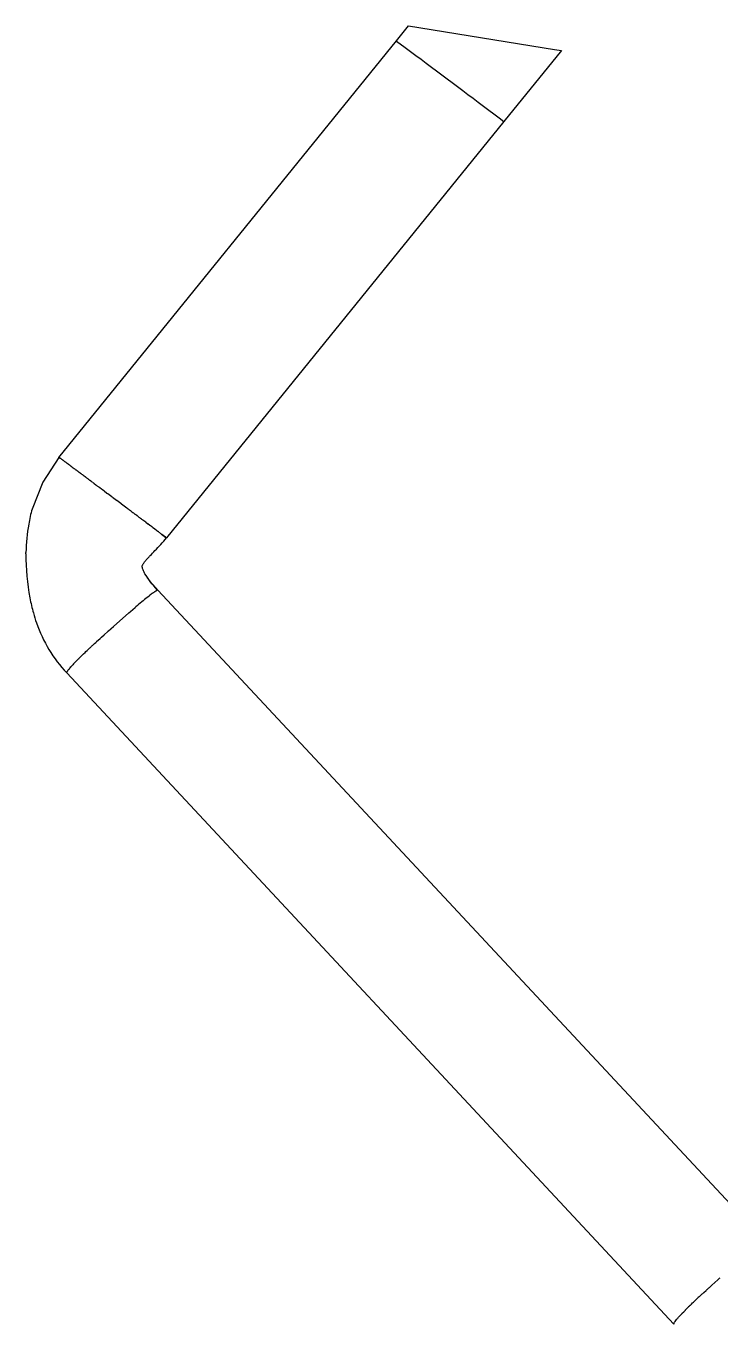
# Model space of a CAD drawing. Header units: millimetres. Extents: x 6152 to 28526, y 1087 to 12861.
# Drawn here: x 17504.7 to 17667.9, y 10639.9 to 10945.1 of the extents above; entities that cross this region are included whole.
import ezdxf

# ---------------------------------------------------------------- set-up
doc = ezdxf.new("R2010")
doc.units = ezdxf.units.MM
doc.header["$LTSCALE"] = 0.05

msp = doc.modelspace()

# ---------------------------------------------------------------- linework, layer by layer
for p, q in [((17591.77, 10941.53), (17594.64, 10945.06)), ((17594.64, 10945.06), (17628.96, 10939.55)), ((17512.42, 10843.63), (17591.77, 10941.53)), ((17630.59, 10939.29), (17617.05, 10922.59)), ((17628.96, 10939.55), (17630.59, 10939.29)), ((17615.92, 10923.46), (17617.05, 10922.59)), ((17617.05, 10922.59), (17537.69, 10824.69)), ((17512.42, 10843.63), (17512.42, 10843.63)), ((17512.42, 10843.63), (17512.43, 10843.63)), ((17512.42, 10843.63), (17512.42, 10843.63)), ((17512.43, 10843.62), (17512.43, 10843.63)), ((17512.44, 10843.62), (17512.43, 10843.62)), ((17512.43, 10843.62), (17512.43, 10843.62)), ((17512.45, 10843.61), (17512.44, 10843.62)), ((17512.44, 10843.62), (17512.44, 10843.62)), ((17512.45, 10843.61), (17512.46, 10843.61)), ((17512.47, 10843.6), (17512.46, 10843.61)), ((17512.49, 10843.59), (17512.47, 10843.6)), ((17512.47, 10843.6), (17512.47, 10843.6)), ((17512.49, 10843.59), (17512.49, 10843.58)), ((17512.51, 10843.57), (17512.49, 10843.58)), ((17512.51, 10843.57), (17512.56, 10843.54)), ((17512.56, 10843.54), (17512.58, 10843.52)), ((17512.59, 10843.52), (17512.61, 10843.5)), ((17512.62, 10843.49), (17512.61, 10843.5)), ((17512.62, 10843.49), (17512.65, 10843.47)), ((17512.65, 10843.47), (17512.65, 10843.47)), ((17512.65, 10843.47), (17512.68, 10843.45)), ((17512.69, 10843.44), (17512.68, 10843.45)), ((17512.73, 10843.41), (17512.72, 10843.42)), ((17512.77, 10843.38), (17512.76, 10843.39)), ((17512.82, 10843.35), (17512.8, 10843.36)), ((17512.82, 10843.35), (17513.02, 10843.2)), ((17513.04, 10843.19), (17513.02, 10843.2)), ((17513.12, 10843.13), (17513.06, 10843.17)), ((17513.16, 10843.09), (17513.14, 10843.11)), ((17513.21, 10843.06), (17513.19, 10843.08)), ((17513.21, 10843.06), (17513.23, 10843.04)), ((17513.26, 10843.02), (17513.23, 10843.04)), ((17513.26, 10843.02), (17513.28, 10843.01)), ((17513.31, 10842.99), (17513.28, 10843.01)), ((17513.31, 10842.99), (17513.33, 10842.97)), ((17513.36, 10842.95), (17513.33, 10842.97)), ((17513.36, 10842.95), (17513.39, 10842.93)), ((17513.41, 10842.91), (17513.39, 10842.93)), ((17513.41, 10842.91), (17513.44, 10842.89)), ((17513.47, 10842.87), (17513.44, 10842.89)), ((17513.47, 10842.87), (17513.5, 10842.85)), ((17513.53, 10842.82), (17513.5, 10842.85)), ((17513.53, 10842.82), (17513.56, 10842.8)), ((17513.59, 10842.78), (17513.56, 10842.8)), ((17513.59, 10842.78), (17513.61, 10842.77)), ((17513.66, 10842.73), (17513.61, 10842.77)), ((17513.66, 10842.73), (17513.71, 10842.69)), ((17513.72, 10842.68), (17513.77, 10842.65)), ((17513.79, 10842.63), (17513.77, 10842.65)), ((17513.79, 10842.63), (17513.82, 10842.61)), ((17513.86, 10842.58), (17513.82, 10842.61)), ((17513.93, 10842.52), (17513.88, 10842.57)), ((17513.93, 10842.52), (17513.99, 10842.48)), ((17514.01, 10842.47), (17514.05, 10842.43)), ((17514.09, 10842.41), (17514.05, 10842.43)), ((17514.09, 10842.41), (17514.12, 10842.39)), ((17514.16, 10842.35), (17514.12, 10842.39)), ((17514.16, 10842.35), (17514.24, 10842.29)), ((17514.24, 10842.29), (17514.24, 10842.29)), ((17514.24, 10842.29), (17514.31, 10842.25)), ((17514.33, 10842.23), (17514.37, 10842.2)), ((17514.41, 10842.17), (17514.37, 10842.2)), ((17514.41, 10842.17), (17514.44, 10842.15)), ((17514.49, 10842.11), (17514.44, 10842.15)), ((17514.58, 10842.04), (17514.5, 10842.1)), ((17514.75, 10841.91), (17514.63, 10842)), ((17514.84, 10841.85), (17514.77, 10841.9)), ((17514.84, 10841.85), (17514.9, 10841.8)), ((17515.02, 10841.71), (17514.97, 10841.75)), ((17515.02, 10841.71), (17515.11, 10841.65)), ((17515.12, 10841.64), (17515.11, 10841.65)), ((17515.12, 10841.64), (17515.18, 10841.59)), ((17515.31, 10841.5), (17515.25, 10841.54)), ((17515.31, 10841.5), (17515.4, 10841.43)), ((17515.41, 10841.43), (17515.4, 10841.43)), ((17515.41, 10841.43), (17515.47, 10841.38)), ((17515.51, 10841.35), (17515.56, 10841.31)), ((17515.61, 10841.28), (17515.7, 10841.21)), ((17515.71, 10841.2), (17515.7, 10841.21)), ((17515.71, 10841.2), (17515.78, 10841.15)), ((17515.92, 10841.04), (17515.86, 10841.09)), ((17515.92, 10841.04), (17516.02, 10840.97)), ((17516.03, 10840.96), (17516.02, 10840.97)), ((17516.03, 10840.96), (17516.1, 10840.91)), ((17516.25, 10840.8), (17516.19, 10840.84)), ((17516.25, 10840.8), (17516.36, 10840.72)), ((17516.36, 10840.72), (17516.36, 10840.72)), ((17516.36, 10840.72), (17516.44, 10840.65)), ((17516.59, 10840.54), (17516.53, 10840.59)), ((17516.59, 10840.54), (17516.71, 10840.46)), ((17516.71, 10840.45), (17516.71, 10840.46)), ((17516.71, 10840.45), (17516.8, 10840.39)), ((17516.95, 10840.27), (17517.07, 10840.18)), ((17517.08, 10840.18), (17517.07, 10840.18)), ((17517.46, 10839.89), (17517.46, 10839.9)), ((17517.46, 10839.89), (17517.57, 10839.81)), ((17517.73, 10839.69), (17517.86, 10839.6)), ((17517.87, 10839.59), (17517.86, 10839.6)), ((17517.87, 10839.59), (17517.96, 10839.52)), ((17518.16, 10839.37), (17518.07, 10839.44)), ((17518.38, 10839.21), (17518.29, 10839.28)), ((17518.61, 10839.04), (17518.51, 10839.11)), ((17518.85, 10838.86), (17518.74, 10838.94)), ((17519.1, 10838.67), (17518.98, 10838.76)), ((17519.1, 10838.67), (17519.11, 10838.66)), ((17519.34, 10838.49), (17519.23, 10838.57)), ((17519.45, 10838.4), (17519.37, 10838.47)), ((17519.61, 10838.29), (17519.49, 10838.38)), ((17519.61, 10838.29), (17519.62, 10838.28)), ((17519.7, 10838.22), (17519.62, 10838.28)), ((17519.88, 10838.09), (17519.75, 10838.18)), ((17520.16, 10837.88), (17520.03, 10837.97)), ((17520.16, 10837.88), (17520.17, 10837.87)), ((17520.26, 10837.8), (17520.17, 10837.87)), ((17520.4, 10837.69), (17520.31, 10837.76)), ((17520.55, 10837.58), (17520.46, 10837.65)), ((17520.7, 10837.47), (17520.61, 10837.54)), ((17520.7, 10837.47), (17521.06, 10837.2)), ((17521.18, 10837.12), (17521.06, 10837.2)), ((17521.18, 10837.12), (17521.27, 10837.05)), ((17521.28, 10837.03), (17521.27, 10837.05)), ((17521.28, 10837.03), (17521.37, 10836.97)), ((17521.39, 10836.95), (17521.48, 10836.89)), ((17521.5, 10836.87), (17521.59, 10836.81)), ((17521.73, 10836.7), (17521.59, 10836.81)), ((17521.73, 10836.7), (17521.8, 10836.65)), ((17523.03, 10835.73), (17522.94, 10835.79)), ((17523.03, 10835.73), (17523.69, 10835.24)), ((17523.79, 10835.16), (17523.69, 10835.24)), ((17524.83, 10834.38), (17523.89, 10835.09)), ((17524.97, 10834.28), (17525.91, 10833.57)), ((17525.93, 10833.55), (17525.91, 10833.57)), ((17526.95, 10832.79), (17526.03, 10833.48)), ((17527.1, 10832.68), (17528.35, 10831.74)), ((17528.47, 10831.65), (17528.49, 10831.64)), ((17528.75, 10831.44), (17528.77, 10831.43)), ((17529.16, 10831.13), (17529.05, 10831.21)), ((17529.36, 10830.98), (17529.34, 10831)), ((17529.36, 10830.98), (17529.48, 10830.89)), ((17529.57, 10830.82), (17529.77, 10830.67)), ((17529.78, 10830.66), (17529.77, 10830.67)), ((17529.78, 10830.66), (17529.92, 10830.56)), ((17530, 10830.5), (17530.37, 10830.22)), ((17530.76, 10829.93), (17530.52, 10830.11)), ((17530.76, 10829.93), (17530.84, 10829.87)), ((17530.87, 10829.85), (17530.92, 10829.81)), ((17530.98, 10829.77), (17530.92, 10829.81)), ((17530.98, 10829.77), (17531.18, 10829.61)), ((17531.2, 10829.6), (17531.27, 10829.55)), ((17531.32, 10829.51), (17531.39, 10829.46)), ((17531.43, 10829.42), (17531.45, 10829.41)), ((17531.61, 10829.29), (17531.54, 10829.35)), ((17531.79, 10829.16), (17531.72, 10829.21)), ((17531.85, 10829.11), (17531.94, 10829.04)), ((17531.98, 10829.02), (17532.17, 10828.87)), ((17532.83, 10828.37), (17532.4, 10828.7)), ((17532.83, 10828.37), (17533.34, 10827.99)), ((17533.39, 10827.95), (17533.4, 10827.95)), ((17533.74, 10827.69), (17533.4, 10827.95)), ((17534.18, 10827.36), (17533.95, 10827.53)), ((17534.41, 10827.19), (17534.46, 10827.15)), ((17534.51, 10827.12), (17534.46, 10827.15)), ((17534.65, 10827.01), (17534.53, 10827.1)), ((17534.71, 10826.96), (17534.67, 10826.99)), ((17534.71, 10826.96), (17534.72, 10826.96)), ((17534.78, 10826.91), (17534.72, 10826.96)), ((17534.84, 10826.86), (17534.81, 10826.89)), ((17534.84, 10826.86), (17534.85, 10826.86)), ((17534.91, 10826.81), (17534.85, 10826.86)), ((17534.97, 10826.77), (17534.93, 10826.79)), ((17534.97, 10826.77), (17534.98, 10826.76)), ((17535.03, 10826.72), (17534.98, 10826.76)), ((17535.03, 10826.72), (17535.06, 10826.7)), ((17535.14, 10826.64), (17535.09, 10826.67)), ((17535.14, 10826.64), (17535.17, 10826.62)), ((17535.19, 10826.6), (17535.17, 10826.62)), ((17535.25, 10826.56), (17535.2, 10826.59)), ((17535.25, 10826.56), (17535.27, 10826.54)), ((17535.3, 10826.52), (17535.27, 10826.54)), ((17535.39, 10826.45), (17535.31, 10826.51)), ((17535.39, 10826.45), (17535.42, 10826.43)), ((17535.46, 10826.4), (17535.42, 10826.43)), ((17535.46, 10826.4), (17535.46, 10826.39)), ((17535.51, 10826.36), (17535.46, 10826.39)), ((17535.51, 10826.36), (17535.55, 10826.33)), ((17535.56, 10826.32), (17535.6, 10826.29)), ((17535.61, 10826.29), (17535.65, 10826.25)), ((17535.65, 10826.25), (17535.65, 10826.25)), ((17535.65, 10826.25), (17535.74, 10826.18)), ((17535.78, 10826.16), (17535.74, 10826.18)), ((17535.81, 10826.13), (17535.78, 10826.15)), ((17535.95, 10826.02), (17535.97, 10826.01)), ((17535.99, 10826), (17536.01, 10825.98)), ((17536.02, 10825.98), (17536.04, 10825.96)), ((17536.06, 10825.95), (17536.11, 10825.91)), ((17536.13, 10825.89), (17536.11, 10825.91)), ((17536.13, 10825.89), (17536.23, 10825.82)), ((17536.24, 10825.81), (17536.28, 10825.77)), ((17536.31, 10825.76), (17536.28, 10825.77)), ((17536.31, 10825.76), (17536.34, 10825.73)), ((17536.37, 10825.71), (17536.34, 10825.73)), ((17536.37, 10825.71), (17536.39, 10825.69)), ((17536.52, 10825.59), (17536.39, 10825.69)), ((17536.52, 10825.59), (17536.56, 10825.56)), ((17536.56, 10825.56), (17537.53, 10824.82)), ((17537.47, 10824.87), (17536.59, 10825.53)), ((17537.55, 10824.81), (17537.53, 10824.82)), ((17537.53, 10824.82), (17537.53, 10824.82)), ((17537.55, 10824.81), (17537.59, 10824.78)), ((17537.6, 10824.77), (17537.59, 10824.78)), ((17537.6, 10824.77), (17537.61, 10824.77)), ((17537.62, 10824.76), (17537.61, 10824.77)), ((17537.63, 10824.75), (17537.62, 10824.75)), ((17537.64, 10824.74), (17537.63, 10824.74)), ((17537.66, 10824.72), (17537.64, 10824.74)), ((17537.67, 10824.72), (17537.66, 10824.72)), ((17537.66, 10824.72), (17537.66, 10824.72)), ((17537.67, 10824.72), (17537.67, 10824.71)), ((17537.67, 10824.71), (17537.67, 10824.71)), ((17537.67, 10824.71), (17537.68, 10824.71)), ((17537.68, 10824.7), (17537.68, 10824.71)), ((17537.68, 10824.7), (17537.69, 10824.7)), ((17537.69, 10824.7), (17537.69, 10824.7)), ((17537.69, 10824.7), (17537.69, 10824.7)), ((17537.69, 10824.7), (17537.69, 10824.7)), ((17504.66, 10820.92), (17504.66, 10821.28)), ((17533.12, 10810.68), (17533.33, 10810.85)), ((17533.33, 10810.85), (17533.63, 10811.08)), ((17533.63, 10811.08), (17533.65, 10811.1)), ((17533.65, 10811.1), (17533.69, 10811.13)), ((17533.69, 10811.13), (17533.71, 10811.15)), ((17534.51, 10811.74), (17534.65, 10811.84)), ((17534.65, 10811.84), (17534.82, 10811.96)), ((17534.82, 10811.96), (17534.87, 10812)), ((17534.87, 10812), (17534.9, 10812.02)), ((17534.9, 10812.02), (17534.98, 10812.08)), ((17534.98, 10812.08), (17535, 10812.08)), ((17535, 10812.08), (17535.02, 10812.1)), ((17535.02, 10812.1), (17535.07, 10812.14)), ((17535.07, 10812.14), (17535.1, 10812.15)), ((17535.1, 10812.15), (17535.11, 10812.16)), ((17535.11, 10812.16), (17535.2, 10812.22)), ((17535.2, 10812.22), (17535.22, 10812.23)), ((17535.22, 10812.23), (17535.24, 10812.24)), ((17535.24, 10812.24), (17535.25, 10812.25)), ((17535.38, 10812.33), (17535.44, 10812.36)), ((17535.54, 10812.4), (17535.54, 10812.41)), ((17535.67, 10812.42), (17535.67, 10812.41)), ((17535.67, 10812.41), (17535.68, 10812.41)), ((17535.68, 10812.41), (17535.68, 10812.41)), ((17535.68, 10812.41), (17678.43, 10659.33)), ((17528.87, 10807.1), (17529.25, 10807.43)), ((17529.25, 10807.43), (17530.3, 10808.34)), ((17530.3, 10808.34), (17530.43, 10808.45)), ((17530.43, 10808.45), (17530.52, 10808.53)), ((17525.24, 10803.89), (17528.87, 10807.1)), ((17522.08, 10801.04), (17522.42, 10801.35)), ((17522.42, 10801.35), (17523.04, 10801.91)), ((17523.06, 10801.93), (17523.91, 10802.7)), ((17523.94, 10802.73), (17524.03, 10802.81)), ((17524.04, 10802.82), (17524.61, 10803.32)), ((17524.61, 10803.33), (17524.7, 10803.41)), ((17524.61, 10803.32), (17524.61, 10803.33)), ((17524.72, 10803.42), (17525.24, 10803.89)), ((17518.77, 10797.98), (17519.06, 10798.26)), ((17519.06, 10798.26), (17519.59, 10798.76)), ((17520.16, 10799.29), (17520.28, 10799.4)), ((17520.28, 10799.4), (17520.63, 10799.73)), ((17520.63, 10799.73), (17520.72, 10799.8)), ((17520.72, 10799.8), (17520.8, 10799.88)), ((17520.8, 10799.88), (17520.81, 10799.88)), ((17520.81, 10799.88), (17521.05, 10800.11)), ((17521.05, 10800.11), (17521.29, 10800.33)), ((17521.05, 10800.11), (17521.05, 10800.11)), ((17521.29, 10800.33), (17521.35, 10800.38)), ((17521.29, 10800.33), (17521.29, 10800.33)), ((17521.35, 10800.38), (17521.64, 10800.64)), ((17521.64, 10800.64), (17522.08, 10801.04)), ((17515.87, 10795.07), (17516.22, 10795.45)), ((17516.22, 10795.45), (17516.37, 10795.6)), ((17516.37, 10795.6), (17516.52, 10795.76)), ((17516.52, 10795.76), (17516.6, 10795.85)), ((17516.6, 10795.85), (17516.7, 10795.95)), ((17516.7, 10795.95), (17516.83, 10796.08)), ((17516.83, 10796.08), (17516.93, 10796.18)), ((17516.93, 10796.18), (17516.96, 10796.22)), ((17517.51, 10796.76), (17517.52, 10796.78)), ((17517.52, 10796.78), (17517.54, 10796.8)), ((17517.54, 10796.8), (17517.74, 10796.99)), ((17518.2, 10797.44), (17518.54, 10797.77)), ((17518.54, 10797.77), (17518.77, 10797.98)), ((17514.24, 10792.97), (17514.26, 10793.05)), ((17514.24, 10792.97), (17514.24, 10792.97)), ((17657, 10639.87), (17514.25, 10792.95)), ((17514.26, 10793.08), (17514.27, 10793.09)), ((17514.26, 10793.06), (17514.26, 10793.07)), ((17514.26, 10793.05), (17514.26, 10793.06)), ((17514.26, 10792.94), (17514.26, 10792.94)), ((17514.26, 10792.94), (17514.26, 10792.94)), ((17514.27, 10793.09), (17514.27, 10793.1)), ((17514.34, 10793.22), (17514.37, 10793.28)), ((17514.49, 10793.47), (17514.51, 10793.5)), ((17514.49, 10793.46), (17514.49, 10793.47)), ((17514.51, 10793.5), (17514.52, 10793.51)), ((17514.86, 10793.95), (17514.87, 10793.96)), ((17514.87, 10793.96), (17514.92, 10794.02)), ((17515.04, 10794.16), (17515.24, 10794.39)), ((17515.24, 10794.39), (17515.25, 10794.4)), ((17515.25, 10794.4), (17515.32, 10794.48)), ((17515.32, 10794.48), (17515.48, 10794.65)), ((17665.42, 10648.49), (17665.96, 10648.98)), ((17665.96, 10648.98), (17667.41, 10650.28)), ((17665.96, 10648.98), (17665.96, 10648.98)), ((17667.41, 10650.28), (17667.46, 10650.33)), ((17667.46, 10650.33), (17667.77, 10650.61)), ((17667.77, 10650.61), (17667.89, 10650.71)), ((17662.21, 10645.55), (17662.27, 10645.61)), ((17662.27, 10645.61), (17662.35, 10645.68)), ((17663.18, 10646.45), (17663.19, 10646.46)), ((17663.19, 10646.46), (17663.39, 10646.64)), ((17663.41, 10646.66), (17663.45, 10646.7)), ((17663.45, 10646.7), (17663.45, 10646.7)), ((17664.07, 10647.26), (17664.64, 10647.78)), ((17664.69, 10647.83), (17665.11, 10648.21)), ((17665.13, 10648.23), (17665.26, 10648.34)), ((17665.26, 10648.35), (17665.4, 10648.47)), ((17665.26, 10648.34), (17665.26, 10648.35)), ((17659, 10642.39), (17659.36, 10642.76)), ((17659.36, 10642.76), (17659.5, 10642.91)), ((17659.5, 10642.92), (17659.74, 10643.16)), ((17659.74, 10643.16), (17659.75, 10643.17)), ((17659.75, 10643.17), (17659.77, 10643.19)), ((17659.77, 10643.19), (17659.8, 10643.22)), ((17659.8, 10643.22), (17659.84, 10643.26)), ((17659.84, 10643.26), (17659.87, 10643.29)), ((17660.67, 10644.09), (17660.7, 10644.11)), ((17660.7, 10644.11), (17660.9, 10644.3)), ((17660.9, 10644.3), (17660.93, 10644.33)), ((17660.93, 10644.33), (17661.14, 10644.54)), ((17661.15, 10644.54), (17661.44, 10644.82)), ((17661.44, 10644.82), (17661.64, 10645.01)), ((17661.64, 10645.01), (17661.64, 10645.01)), ((17657, 10639.87), (17657, 10639.87)), ((17657.01, 10639.86), (17657, 10639.87)), ((17657.06, 10640.08), (17657.07, 10640.1)), ((17658.95, 10642.34), (17658.98, 10642.36)), ((17658.98, 10642.36), (17659, 10642.39))]:
    msp.add_line(p, q)
for points in [[(17591.77, 10941.53), (17591.77, 10941.53), (17591.77, 10941.53), (17591.77, 10941.53), (17591.77, 10941.53), (17591.77, 10941.53), (17591.77, 10941.53), (17591.77, 10941.53), (17591.77, 10941.53), (17591.77, 10941.53), (17591.77, 10941.53), (17591.77, 10941.53), (17591.77, 10941.53), (17591.77, 10941.53), (17591.77, 10941.53), (17591.77, 10941.53), (17591.77, 10941.53), (17591.77, 10941.53), (17591.77, 10941.53), (17591.77, 10941.53), (17591.77, 10941.53), (17591.77, 10941.53), (17591.77, 10941.53), (17591.77, 10941.53), (17591.77, 10941.53), (17591.77, 10941.53), (17591.77, 10941.53), (17591.77, 10941.53), (17591.77, 10941.53), (17591.77, 10941.53), (17591.77, 10941.53), (17591.77, 10941.53), (17591.77, 10941.53), (17591.77, 10941.53), (17591.77, 10941.53), (17591.77, 10941.53), (17591.77, 10941.53), (17591.77, 10941.53), (17591.77, 10941.53), (17591.77, 10941.53), (17591.77, 10941.53), (17591.77, 10941.53), (17591.77, 10941.53), (17591.77, 10941.53), (17591.77, 10941.53), (17591.77, 10941.53), (17591.77, 10941.53), (17591.77, 10941.53), (17591.77, 10941.53), (17591.77, 10941.53), (17591.77, 10941.53), (17591.77, 10941.53), (17591.77, 10941.53), (17591.77, 10941.53), (17591.77, 10941.53), (17591.77, 10941.53), (17591.77, 10941.53), (17591.77, 10941.53), (17591.77, 10941.53), (17591.77, 10941.53), (17591.77, 10941.53), (17591.77, 10941.53), (17591.77, 10941.53), (17591.77, 10941.53), (17591.77, 10941.53), (17591.77, 10941.53), (17591.77, 10941.53), (17591.77, 10941.53), (17591.77, 10941.53), (17591.77, 10941.53), (17591.77, 10941.53), (17591.77, 10941.53), (17591.77, 10941.53), (17591.77, 10941.53), (17591.77, 10941.53), (17591.77, 10941.53), (17591.77, 10941.53), (17591.78, 10941.53), (17591.78, 10941.53), (17591.78, 10941.53), (17591.78, 10941.53), (17591.78, 10941.53), (17591.78, 10941.53), (17591.78, 10941.53), (17591.78, 10941.53), (17591.78, 10941.53), (17591.78, 10941.52), (17591.78, 10941.52), (17591.78, 10941.52), (17591.79, 10941.52), (17591.83, 10941.49), (17593.86, 10939.99), (17596.34, 10938.15, -0.000953), (17615.92, 10923.46)], [(17512.42, 10843.63), (17508.59, 10837.81), (17506.1, 10831.49, 0.025429), (17505.29, 10827.92, 0.037108), (17504.66, 10821.28)], [(17531.99, 10818.01), (17532.01, 10818.08), (17532.09, 10818.28, -0.017776), (17532.17, 10818.46, -0.015899), (17532.3, 10818.66, -0.013825), (17532.46, 10818.91, -0.01187), (17532.68, 10819.2, -0.009799), (17532.96, 10819.54, -0.00769), (17533.32, 10819.94, -0.005743), (17533.88, 10820.54, -0.001063), (17534.99, 10821.7, 0.021781), (17537.69, 10824.69)], [(17504.66, 10820.92, 0.051785), (17505.58, 10810.57, 0.020336), (17506.4, 10807.04, 0.016311), (17507.13, 10804.7, 0.106228), (17514.25, 10792.95)], [(17532.64, 10816.28, -0.024044), (17532.31, 10816.94, -0.023063), (17532.13, 10817.38, -0.023381), (17532.04, 10817.7, -0.021563), (17532, 10817.89), (17531.99, 10818.01)]]:
    msp.add_lwpolyline(points, format="xyb")
for centre, radius, start, end in [((17512.42, 10843.63), 0.00134, 357.8059, 175.7364), ((17504.38, 10832.11), 14.06, 54.4111, 54.418), ((17501.67, 10828.33), 18.7, 54.2862, 54.2981), ((17277.59, 10524.51), 396.22, 53.4183, 53.4201), ((17184.95, 10399.74), 551.62, 53.395, 53.397), ((17093.06, 10276.07), 705.7, 53.38, 53.3815), ((16825.47, 9916.2), 1154.15, 53.3553, 53.35651), ((16601.72, 9615.46), 1528.99, 53.34568, 53.34623), ((16577.81, 9583.33), 1569.04, 53.33974, 53.34228), ((16550.79, 9547.04), 1614.29, 53.33382, 53.3344), ((16526.23, 9514.04), 1655.42, 53.32661, 53.32796), ((16511.84, 9494.72), 1679.51, 53.32498, 53.32658), ((16455.03, 9418.45), 1774.61, 53.31495, 53.31623), ((16445.23, 9405.29), 1791.02, 53.31335, 53.31497), ((16374.24, 9310.02), 1909.83, 53.30361, 53.30481), ((16347.36, 9273.95), 1954.82, 53.29989, 53.30156), ((16282.43, 9186.86), 2063.44, 53.29257, 53.29369), ((16269.18, 9169.09), 2085.61, 53.29097, 53.29256), ((16175.07, 9042.88), 2243.05, 53.28189, 53.28294), ((16157.98, 9019.98), 2271.63, 53.28032, 53.2819), ((16041.02, 8863.2), 2467.23, 53.27165, 53.27261), ((16029.66, 8847.98), 2486.22, 53.27009, 53.27164), ((15914.69, 8693.91), 2678.46, 53.26183, 53.26272), ((15882.87, 8651.28), 2731.65, 53.26029, 53.26182), ((15878.6, 8645.56), 2738.79, 53.25862, 53.26029), ((15849.44, 8606.5), 2787.53, 53.25316, 53.25548), ((15841.2, 8595.46), 2801.31, 53.25223, 53.25314), ((15857.48, 8617.26), 2774.1, 53.25072, 53.25224), ((15851.85, 8609.72), 2783.52, 53.24893, 53.25072), ((15858.9, 8619.17), 2771.72, 53.24572, 53.24892), ((15851.52, 8609.28), 2784.06, 53.24213, 53.24271), ((15843.82, 8598.98), 2796.92, 53.24062, 53.24212), ((15839.29, 8592.91), 2804.5, 53.23866, 53.24062), ((15787.91, 8524.14), 2890.34, 53.23164, 53.23282), ((15776.76, 8509.22), 2908.97, 53.2302, 53.23165), ((15748.27, 8471.1), 2956.56, 53.22758, 53.22812), ((15737.79, 8457.07), 2974.07, 53.22635, 53.22758), ((15725.52, 8440.65), 2994.56, 53.22495, 53.22635), ((15690.4, 8393.67), 3053.22, 53.22233, 53.22282), ((15679.97, 8379.71), 3070.64, 53.22105, 53.22233), ((15662.97, 8356.98), 3099.04, 53.21971, 53.22105), ((15621.35, 8301.3), 3168.55, 53.2171, 53.21753), ((15609.82, 8285.88), 3187.8, 53.21578, 53.21709), ((15588.68, 8257.6), 3223.11, 53.21449, 53.21578), ((15540.45, 8193.1), 3303.64, 53.21189, 53.21228), ((15525.7, 8173.38), 3328.27, 53.21054, 53.21189), ((15503.45, 8143.63), 3365.42, 53.20931, 53.21054), ((15428.52, 8043.44), 3490.53, 53.20536, 53.20674), ((15406.14, 8013.52), 3527.9, 53.20419, 53.20536), ((15341.65, 7927.29), 3635.58, 53.20147, 53.20195), ((15291.45, 7860.19), 3719.37, 53.19915, 53.19982), ((15174.15, 7703.42), 3915.17, 53.19419, 53.19523), ((15093.02, 7594.98), 4050.6, 53.19148, 53.19194), ((15084.1, 7583.06), 4065.49, 53.19024, 53.19148), ((15037.77, 7521.15), 4142.81, 53.18933, 53.19025), ((14889.33, 7322.82), 4390.55, 53.18457, 53.1855), ((14809.2, 7215.77), 4524.26, 53.18224, 53.18313), ((14725.49, 7103.95), 4663.94, 53.17993, 53.18079), ((13747.27, 5797.57), 6295.98, 53.169478, 53.169699), ((13569.25, 5559.88), 6592.94, 53.168259, 53.168517), ((12996.68, 4795.43), 7548.05, 53.164861, 53.165213), ((12935.72, 4714.06), 7649.72, 53.164187, 53.164868), ((12812.41, 4549.44), 7855.4, 53.163803, 53.164185), ((12744.34, 4458.57), 7968.94, 53.163185, 53.163802), ((12627.2, 4302.2), 8164.32, 53.162776, 53.163188), ((12547.12, 4195.29), 8297.9, 53.162214, 53.162772), ((12436.94, 4048.22), 8481.66, 53.161781, 53.162219), ((12343.86, 3923.97), 8636.91, 53.161273, 53.161775), ((12241.64, 3787.51), 8807.41, 53.160816, 53.161279), ((12134.47, 3644.46), 8986.15, 53.16036, 53.160811), ((12041.18, 3519.94), 9141.74, 53.15988, 53.160365), ((11918.67, 3356.41), 9346.07, 53.159475, 53.159877), ((11835.36, 3245.21), 9485.01, 53.158972, 53.159477), ((11696.26, 3059.55), 9717.01, 53.158617, 53.158974), ((11624.17, 2963.34), 9837.22, 53.158091, 53.158614), ((11467.04, 2753.62), 10099.28, 53.157785, 53.158099), ((11407.37, 2673.98), 10198.8, 53.157236, 53.157775), ((11230.79, 2438.3), 10493.28, 53.156978, 53.157252), ((11149.99, 2330.47), 10628.03, 53.156405, 53.156959), ((10986.51, 2112.27), 10900.68, 53.156195, 53.156428), ((8921.86, -642.94), 14343.64, 53.150838, 53.151326), ((8529.97, -1165.95), 14997.18, 53.146403, 53.146543), ((8338.13, -1421.85), 15317, 53.145835, 53.146327), ((10063.48, 879.78), 12440.49, 53.140147, 53.140729), ((10565.07, 1548.75), 11604.36, 53.134175, 53.134656), ((11036.36, 2177.28), 10818.76, 53.133556, 53.134034), ((10393.32, 1319.84), 11890.54, 53.125155, 53.125864), ((10288.87, 1180.59), 12064.61, 53.124674, 53.125034), ((10278.15, 1166.3), 12082.47, 53.124205, 53.124669), ((10124.21, 961.09), 12339, 53.123501, 53.124213), ((9952.29, 731.93), 12625.48, 53.122925, 53.123401), ((9777.95, 499.52), 12916.01, 53.122606, 53.122924), ((9722.61, 425.76), 13008.23, 53.122361, 53.122607), ((9564.17, 214.56), 13272.25, 53.121835, 53.122361), ((9253.7, -199.26), 13789.59, 53.121085, 53.121267), ((9149.63, -337.97), 13963, 53.120731, 53.121081), ((9029.61, -497.94), 14162.99, 53.120351, 53.120734), ((8532.84, -1160.06), 14990.74, 53.119196, 53.119637), ((8101.42, -1735.05), 15709.59, 53.117231, 53.117578), ((5207.2, -5592.09), 20531.75, 53.115519, 53.115725), ((6739.81, -3549.64), 17978.23, 53.115075, 53.115443), ((10771.15, 1822.39), 11261.8, 53.113338, 53.113507), ((13951.89, 6060.63), 5962.76, 53.110167, 53.110404), ((14322.13, 6553.92), 5345.98, 53.10869, 53.10931), ((14618.67, 6948.99), 4852.01, 53.10702, 53.10763), ((14733.6, 7102.11), 4660.55, 53.10613, 53.10679), ((14796.95, 7186.51), 4555.02, 53.10538, 53.10612), ((14954.42, 7396.27), 4292.73, 53.10389, 53.10422), ((15013.86, 7475.45), 4193.73, 53.1032, 53.10388), ((15048.04, 7520.98), 4136.79, 53.10231, 53.10321), ((15157.25, 7666.45), 3954.89, 53.10064, 53.10108), ((15196.62, 7718.88), 3889.32, 53.09992, 53.1006), ((15254.25, 7795.64), 3793.34, 53.09761, 53.09819), ((15340.16, 7910.04), 3650.28, 53.09272, 53.09379), ((15366.14, 7944.63), 3607.01, 53.09227, 53.09267), ((15360.2, 7936.72), 3616.91, 53.09145, 53.09233), ((15384.11, 7968.56), 3577.09, 53.09078, 53.0914), ((15395.21, 7983.34), 3558.6, 53.09016, 53.09084), ((15409.44, 8002.29), 3534.9, 53.08925, 53.0901), ((16207.8, 9064.71), 2205.95, 53.06435, 53.06602), ((16132.81, 8964.98), 2330.73, 53.05226, 53.05345), ((16106.39, 8929.86), 2374.68, 53.05135, 53.05219), ((16128.26, 8958.94), 2338.29, 53.05049, 53.0514), ((16090.11, 8908.21), 2401.77, 53.0494, 53.05046), ((16124.47, 8953.89), 2344.6, 53.04868, 53.0494), ((16110.26, 8935), 2368.24, 53.04745, 53.04869), ((16121.56, 8950.03), 2349.44, 53.04691, 53.04743), ((16119.68, 8947.52), 2352.58, 53.03856, 53.03989), ((16098.47, 8919.34), 2387.85, 53.03808, 53.03854), ((16121.84, 8950.4), 2348.98, 53.03697, 53.03809), ((16084.23, 8900.42), 2411.52, 53.03636, 53.03699), ((16125.02, 8954.63), 2343.69, 53.03538, 53.03632), ((16135.04, 8967.94), 2327.03, 53.03462, 53.03543), ((16139.1, 8973.33), 2320.28, 53.03381, 53.03458), ((16181.58, 9029.77), 2249.63, 53.03305, 53.03384), ((16281.57, 9162.61), 2083.37, 53.02891, 53.02981), ((16420.33, 9346.93), 1852.66, 53.0237, 53.02473), ((16554.61, 9525.27), 1629.42, 53.01807, 53.01927), ((16683.23, 9696.05), 1415.62, 53.01196, 53.01336), ((16828.56, 9888.97), 1174.09, 53.0041, 53.00528), ((16848.43, 9915.34), 1141.07, 53.00287, 53.00407), ((16964.18, 10068.95), 948.73, 52.99517, 52.99593), ((17065.9, 10203.9), 779.73, 52.98649, 52.9875), ((17225.17, 10415.06), 515.24, 52.9573, 52.9591), ((17247.98, 10445.28), 477.39, 52.9503, 52.9516), ((17303.88, 10519.29), 384.63, 52.9202, 52.9216), ((17310.39, 10527.9), 373.84, 52.9124, 52.9144), ((17311.54, 10529.43), 371.93, 52.9073, 52.9124), ((17313.57, 10532.11), 368.57, 52.9048, 52.9073), ((17311.81, 10529.79), 371.47, 52.9005, 52.9048), ((17312.93, 10531.26), 369.63, 52.8974, 52.9005), ((17308.44, 10525.33), 377.07, 52.894, 52.8975), ((17307.61, 10524.23), 378.44, 52.8904, 52.8939), ((17304.26, 10519.8), 384, 52.8878, 52.8905), ((17294.44, 10506.82), 400.28, 52.8819, 52.884), ((17276.92, 10483.68), 429.3, 52.8766, 52.878), ((17252.45, 10451.35), 469.85, 52.8704, 52.8726), ((17264.44, 10467.19), 449.97, 52.8409, 52.8429), ((17537.69, 10824.7), 0.00205, 295.1694, 128.8781), ((17576.67, 10755.82), 70.05, 128.4392, 129.7556), ((17553.91, 10784.97), 33.07, 125.9273, 127.6574), ((17537.01, 10809.45), 3.3, 119.4278, 122.0747), ((17535.86, 10811.56), 0.906, 110.8053, 117.9139), ((17535.65, 10812.12), 0.306, 97.2287, 111.5019), ((17535.63, 10812.34), 0.0901, 64.1162, 99.3906), ((17535.64, 10812.37), 0.0524, 43.4175, 43.8897), ((17604.17, 10722.73), 113.07, 129.7462, 130.642), ((17940.91, 10339.09), 623.56, 132.07527, 132.07797), ((17847.14, 10443.15), 483.48, 131.9503, 131.9552), ((17845.68, 10444.78), 481.29, 131.9347, 131.9364), ((17840.05, 10451.06), 472.86, 131.8254, 131.8279), ((17621.38, 10689.97), 148.98, 132.7988, 133.0964), ((17565.55, 10748.5), 68.1, 136.8498, 137.3378), ((17556.15, 10758), 54.74, 136.1096, 136.117), ((17545.93, 10767.94), 40.48, 135.6744, 135.6799), ((17544.1, 10769.72), 37.93, 135.1352, 135.6802), ((17548.17, 10765.67), 43.67, 134.599, 135.13), ((17582.68, 10730.42), 93, 133.8945, 134.2898), ((17599.66, 10712.82), 117.45, 133.9088, 133.9105), ((17514.29, 10792.98), 0.0451, 185.6974, 221.3119), ((17514.85, 10792.84), 0.629, 158.5255, 158.6293), ((17515.55, 10792.53), 1.4, 150.4462, 156.2041), ((17517.26, 10791.54), 3.38, 145.2025, 148.8709), ((17520.12, 10789.53), 6.87, 141.8892, 144.6039), ((17521.47, 10788.49), 8.57, 140.4175, 141.9849), ((17523.68, 10786.65), 11.45, 138.9707, 139.9349), ((17754.67, 10547.05), 135.09, 133.1886, 133.5186), ((17748.84, 10553.25), 126.59, 133.1821, 133.1851), ((17771.14, 10529.36), 159.27, 132.6754, 133.0871), ((17783.51, 10515.99), 177.48, 132.5911, 132.5958), ((17783.08, 10516.46), 176.85, 132.587, 132.591), ((17784.77, 10514.62), 179.34, 132.5581, 132.5683), ((17785.19, 10514.15), 179.97, 132.5495, 132.558), ((17798.04, 10500.13), 198.99, 132.321, 132.5453), ((18224.2, 10030.69), 833.01, 132.19788, 132.20085), ((18254.83, 9996.91), 878.62, 132.1962, 132.19763), ((18164.15, 10096.98), 743.57, 132.15257, 132.15473), ((18129.3, 10135.49), 691.63, 132.12157, 132.12383), ((17697.8, 10605.99), 53.2, 136.0414, 136.0522), ((17686.77, 10616.72), 37.81, 135.4968, 135.5158), ((17686.59, 10616.9), 37.56, 135.4232, 135.4288), ((17686.7, 10616.79), 37.71, 135.3388, 135.348), ((17690.92, 10612.59), 43.67, 134.4797, 135.3159), ((17710.75, 10592.43), 71.95, 134.11, 134.4937), ((17754.54, 10547.11), 134.97, 133.7858, 133.7906), ((17657.33, 10639.89), 0.33, 146.3896, 184.5465)]:
    msp.add_arc(centre, radius, start, end)
msp.add_open_spline([(17535.61, 10812.42), (17534.32, 10813.81), (17533.33, 10815.07), (17532.64, 10816.28)], degree=3)
for points, knots in [([(17535.68, 10812.41), (17535.59, 10812.51), (17535.4, 10812.7), (17535.06, 10813.08), (17534.51, 10813.7), (17534.07, 10814.23), (17533.8, 10814.58), (17533.43, 10815.06), (17533.16, 10815.44), (17532.97, 10815.74)], [0, 0, 0, 0, 0.39854, 0.803657, 1.538918, 2.865632, 2.865632, 2.865632, 6.098653, 6.098653, 6.098653, 6.098653]), ([(17657.07, 10640.1), (17657.1, 10640.15), (17657.17, 10640.28), (17657.37, 10640.56), (17657.69, 10640.97), (17658.25, 10641.59), (17658.68, 10642.05), (17658.95, 10642.34)], [0, 0, 0, 0, 0.195845, 0.434712, 1.038775, 1.743206, 2.937405, 2.937405, 2.937405, 2.937405])]:
    msp.add_open_spline(points, degree=3, knots=knots)

doc.saveas('drawing.dxf')
